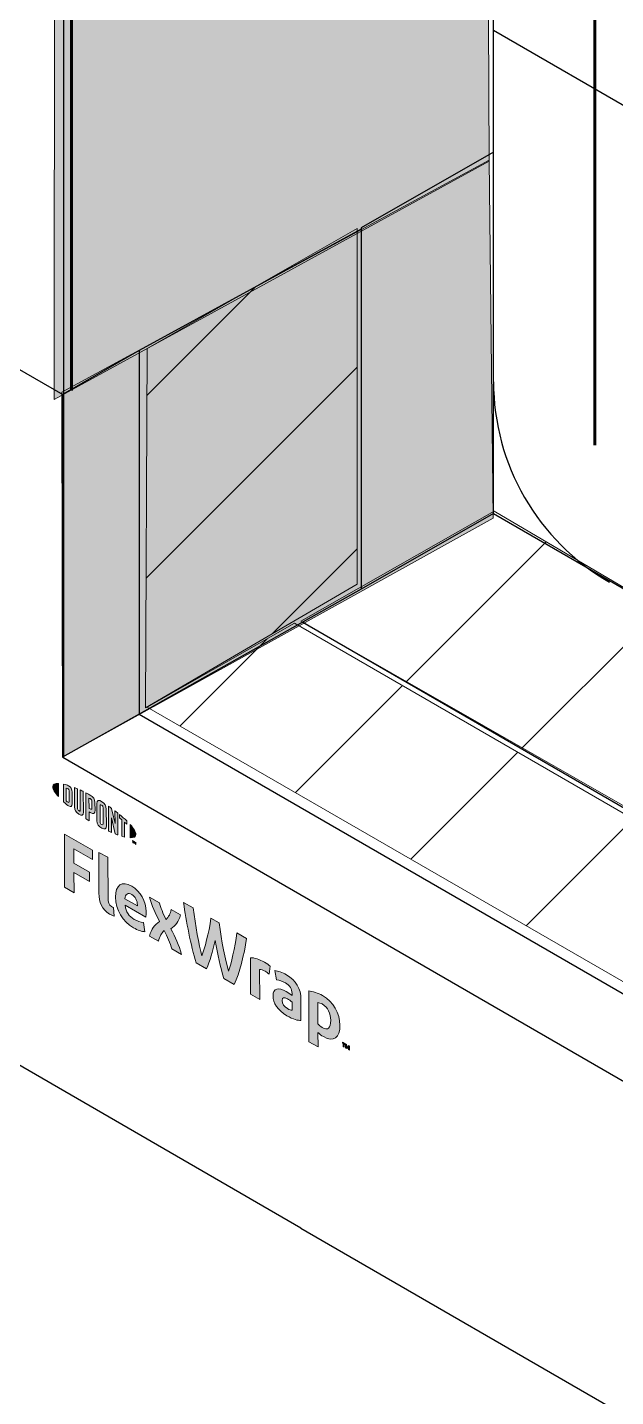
# Model space of a CAD drawing. Extents: x -1328 to 5679, y -4611 to 1603.
# Drawn here: x 1072.3 to 1118, y -2687.4 to -2580.9 of the extents above; entities that cross this region are included whole.
import ezdxf

# ---------------------------------------------------------------- set-up
doc = ezdxf.new("R2010")
doc.units = 0
doc.header["$MEASUREMENT"] = 0
doc.linetypes.add('AI-Linetype-30', pattern=[18.002632, 9.001316, -9.001316])
for name, color, linetype, lineweight in [('G-ANNO-TTLB', 7, 'Continuous', 0), ('Layer 12', 7, 'Continuous', 0), ('TYVEK', 7, 'Continuous', 0)]:
    doc.layers.add(name, color=color, linetype=linetype, lineweight=lineweight)
pattern_1 = [(45, (0, 0), (-7.071067, 7.07107), [])]

# ---------------------------------------------------------------- blocks, each defined once
blk = doc.blocks.new('Block_118')
at = {"layer": 'TYVEK', "true_color": 0x003b71, "transparency": 33554687}
h = blk.add_hatch(color=156, dxfattribs=at)
h.dxf.hatch_style = 2
edge = h.paths.add_edge_path()
edge.add_spline(control_points=[(1075.18, -2647.77), (1075.18, -2647.77), (1075.17, -2643.63), (1075.17, -2643.63), (1075.17, -2643.63), (1077.36, -2644.88), (1077.36, -2644.88), (1077.36, -2644.88), (1077.36, -2645.61), (1077.36, -2645.61), (1077.36, -2645.61), (1075.91, -2644.77), (1075.91, -2644.77), (1075.91, -2644.77), (1075.91, -2645.9), (1075.91, -2645.9), (1075.91, -2645.9), (1077.13, -2646.6), (1077.13, -2646.6), (1077.13, -2646.6), (1077.13, -2647.32), (1077.13, -2647.32), (1077.13, -2647.32), (1075.91, -2646.62), (1075.91, -2646.62), (1075.91, -2646.62), (1075.92, -2648.19), (1075.92, -2648.19), (1075.92, -2648.19), (1075.18, -2647.77), (1075.18, -2647.77)], knot_values=[0, 0, 0, 0, 1, 1, 1, 2, 2, 2, 3, 3, 3, 4, 4, 4, 5, 5, 5, 6, 6, 6, 7, 7, 7, 8, 8, 8, 9, 9, 9, 10, 10, 10, 10], degree=3, periodic=0)
h = blk.add_hatch(color=156, dxfattribs=at)
h.dxf.hatch_style = 2
edge = h.paths.add_edge_path()
edge.add_spline(control_points=[(1078.56, -2648.61), (1078.56, -2648.93), (1078.63, -2649.15), (1078.83, -2649.26), (1078.89, -2649.29), (1078.94, -2649.32), (1078.98, -2649.33), (1078.98, -2649.33), (1079.04, -2650.01), (1079.04, -2650.01), (1078.94, -2649.97), (1078.78, -2649.91), (1078.68, -2649.85), (1078.09, -2649.51), (1077.85, -2648.93), (1077.85, -2648.22), (1077.85, -2648.22), (1077.84, -2645.06), (1077.84, -2645.06), (1077.84, -2645.06), (1078.55, -2645.42), (1078.55, -2645.42), (1078.55, -2645.42), (1078.56, -2648.61), (1078.56, -2648.61)], knot_values=[0, 0, 0, 0, 1, 1, 1, 2, 2, 2, 3, 3, 3, 4, 4, 4, 5, 5, 5, 6, 6, 6, 7, 7, 7, 8, 8, 8, 8], degree=3, periodic=0)
h = blk.add_hatch(color=156, dxfattribs=at)
h.dxf.hatch_style = 2
edge = h.paths.add_edge_path()
edge.add_spline(control_points=[(1079.87, -2648.66), (1079.87, -2648.66), (1080.84, -2649.22), (1080.84, -2649.22), (1080.84, -2649.22), (1080.84, -2649.15), (1080.84, -2649.15), (1080.84, -2648.82), (1080.69, -2648.49), (1080.41, -2648.33), (1080.11, -2648.16), (1079.91, -2648.29), (1079.87, -2648.66)], knot_values=[0, 0, 0, 0, 1, 1, 1, 2, 2, 2, 3, 3, 3, 4, 4, 4, 4], degree=3, periodic=0)
edge = h.paths.add_edge_path()
edge.add_spline(control_points=[(1081.43, -2651.22), (1081.2, -2651.21), (1080.87, -2651.1), (1080.53, -2650.91), (1079.7, -2650.44), (1079.14, -2649.51), (1079.14, -2648.53), (1079.13, -2647.59), (1079.65, -2647.24), (1080.4, -2647.68), (1081.08, -2648.06), (1081.52, -2648.87), (1081.52, -2649.66), (1081.52, -2649.84), (1081.51, -2649.98), (1081.5, -2650.1), (1081.5, -2650.1), (1079.88, -2649.17), (1079.88, -2649.17), (1079.95, -2649.68), (1080.19, -2650.03), (1080.6, -2650.26), (1080.85, -2650.41), (1081.09, -2650.48), (1081.31, -2650.5), (1081.31, -2650.5), (1081.43, -2651.22), (1081.43, -2651.22)], knot_values=[0, 0, 0, 0, 1, 1, 1, 2, 2, 2, 3, 3, 3, 4, 4, 4, 5, 5, 5, 6, 6, 6, 7, 7, 7, 8, 8, 8, 9, 9, 9, 9], degree=3, periodic=0)
h = blk.add_hatch(color=156, dxfattribs=at)
h.dxf.hatch_style = 2
edge = h.paths.add_edge_path()
edge.add_spline(control_points=[(1082.57, -2650.43), (1082.22, -2649.79), (1081.95, -2649.23), (1081.79, -2648.54), (1081.79, -2648.54), (1082.55, -2648.98), (1082.55, -2648.98), (1082.62, -2649.29), (1082.85, -2649.82), (1083.07, -2650.29), (1083.26, -2650.07), (1083.43, -2649.81), (1083.46, -2649.5), (1083.46, -2649.5), (1084.18, -2649.92), (1084.18, -2649.92), (1084.05, -2650.45), (1083.82, -2650.76), (1083.44, -2650.99), (1083.81, -2651.68), (1084.06, -2652.24), (1084.27, -2652.99), (1084.27, -2652.99), (1083.51, -2652.55), (1083.51, -2652.55), (1083.4, -2652.16), (1083.14, -2651.57), (1082.93, -2651.12), (1082.73, -2651.33), (1082.55, -2651.58), (1082.48, -2651.96), (1082.48, -2651.96), (1081.79, -2651.56), (1081.79, -2651.56), (1081.92, -2651.02), (1082.16, -2650.69), (1082.57, -2650.43)], knot_values=[0, 0, 0, 0, 1, 1, 1, 2, 2, 2, 3, 3, 3, 4, 4, 4, 5, 5, 5, 6, 6, 6, 7, 7, 7, 8, 8, 8, 9, 9, 9, 10, 10, 10, 11, 11, 11, 12, 12, 12, 12], degree=3, periodic=0)
h = blk.add_hatch(color=156, dxfattribs=at)
h.dxf.hatch_style = 2
edge = h.paths.add_edge_path()
edge.add_spline(control_points=[(1088.57, -2651.32), (1088.57, -2651.32), (1089.32, -2651.75), (1089.32, -2651.75), (1089.13, -2653.02), (1088.79, -2654.45), (1088.36, -2655.33), (1088.36, -2655.33), (1087.55, -2654.87), (1087.55, -2654.87), (1087.3, -2653.99), (1087.07, -2652.99), (1086.88, -2651.91), (1086.69, -2652.77), (1086.47, -2653.51), (1086.21, -2654.1), (1086.21, -2654.1), (1085.41, -2653.64), (1085.41, -2653.64), (1084.99, -2652.27), (1084.63, -2650.43), (1084.43, -2648.94), (1084.43, -2648.94), (1085.18, -2649.37), (1085.18, -2649.37), (1085.34, -2650.71), (1085.63, -2652.28), (1085.84, -2653.09), (1086.06, -2652.53), (1086.4, -2651.36), (1086.55, -2650.16), (1086.55, -2650.16), (1087.2, -2650.54), (1087.2, -2650.54), (1087.36, -2651.91), (1087.7, -2653.47), (1087.92, -2654.29), (1088.13, -2653.71), (1088.42, -2652.48), (1088.57, -2651.32)], knot_values=[0, 0, 0, 0, 1, 1, 1, 2, 2, 2, 3, 3, 3, 4, 4, 4, 5, 5, 5, 6, 6, 6, 7, 7, 7, 8, 8, 8, 9, 9, 9, 10, 10, 10, 11, 11, 11, 12, 12, 12, 13, 13, 13, 13], degree=3, periodic=0)
h = blk.add_hatch(color=156, dxfattribs=at)
h.dxf.hatch_style = 2
edge = h.paths.add_edge_path()
edge.add_spline(control_points=[(1090.71, -2653.59), (1090.89, -2653.7), (1091.07, -2653.82), (1091.17, -2653.91), (1091.17, -2653.91), (1091.07, -2654.52), (1091.07, -2654.52), (1090.98, -2654.44), (1090.88, -2654.36), (1090.77, -2654.3), (1090.58, -2654.19), (1090.45, -2654.16), (1090.34, -2654.16), (1090.34, -2654.16), (1090.35, -2656.48), (1090.35, -2656.48), (1090.35, -2656.48), (1089.64, -2656.07), (1089.64, -2656.07), (1089.64, -2656.07), (1089.63, -2653.24), (1089.63, -2653.24), (1089.91, -2653.24), (1090.34, -2653.38), (1090.71, -2653.59)], knot_values=[0, 0, 0, 0, 1, 1, 1, 2, 2, 2, 3, 3, 3, 4, 4, 4, 5, 5, 5, 6, 6, 6, 7, 7, 7, 8, 8, 8, 8], degree=3, periodic=0)
h = blk.add_hatch(color=156, dxfattribs=at)
h.dxf.hatch_style = 2
edge = h.paths.add_edge_path()
edge.add_spline(control_points=[(1092.87, -2657.32), (1092.87, -2657.32), (1092.86, -2656.69), (1092.86, -2656.69), (1092.75, -2656.59), (1092.62, -2656.51), (1092.5, -2656.43), (1092.26, -2656.3), (1092.08, -2656.3), (1092.08, -2656.58), (1092.08, -2656.83), (1092.23, -2657.04), (1092.51, -2657.2), (1092.66, -2657.29), (1092.79, -2657.33), (1092.87, -2657.32)], knot_values=[0, 0, 0, 0, 1, 1, 1, 2, 2, 2, 3, 3, 3, 4, 4, 4, 5, 5, 5, 5], degree=3, periodic=0)
edge = h.paths.add_edge_path()
edge.add_spline(control_points=[(1092.44, -2657.75), (1091.73, -2657.34), (1091.38, -2656.74), (1091.38, -2656.21), (1091.38, -2655.62), (1091.79, -2655.52), (1092.41, -2655.87), (1092.55, -2655.95), (1092.73, -2656.08), (1092.86, -2656.18), (1092.86, -2656.18), (1092.86, -2656.03), (1092.86, -2656.03), (1092.86, -2655.67), (1092.68, -2655.4), (1092.34, -2655.2), (1092.11, -2655.07), (1091.87, -2654.98), (1091.66, -2654.96), (1091.66, -2654.96), (1091.53, -2654.24), (1091.53, -2654.24), (1091.75, -2654.26), (1092.11, -2654.4), (1092.42, -2654.57), (1093.17, -2655.01), (1093.55, -2655.68), (1093.55, -2656.48), (1093.55, -2656.48), (1093.55, -2658.13), (1093.55, -2658.13), (1093.34, -2658.13), (1092.95, -2658.04), (1092.44, -2657.75)], knot_values=[0, 0, 0, 0, 1, 1, 1, 2, 2, 2, 3, 3, 3, 4, 4, 4, 5, 5, 5, 6, 6, 6, 7, 7, 7, 8, 8, 8, 9, 9, 9, 10, 10, 10, 11, 11, 11, 11], degree=3, periodic=0)
h = blk.add_hatch(color=156, dxfattribs=at)
h.dxf.hatch_style = 2
edge = h.paths.add_edge_path()
edge.add_spline(control_points=[(1095.2, -2658.66), (1095.65, -2658.92), (1095.86, -2658.72), (1095.86, -2658.11), (1095.86, -2657.58), (1095.66, -2657.11), (1095.2, -2656.84), (1095.07, -2656.77), (1094.98, -2656.75), (1094.87, -2656.73), (1094.87, -2656.73), (1094.87, -2658.39), (1094.87, -2658.39), (1094.97, -2658.49), (1095.05, -2658.57), (1095.2, -2658.66)], knot_values=[0, 0, 0, 0, 1, 1, 1, 2, 2, 2, 3, 3, 3, 4, 4, 4, 5, 5, 5, 5], degree=3, periodic=0)
edge = h.paths.add_edge_path()
edge.add_spline(control_points=[(1095.3, -2659.38), (1095.12, -2659.28), (1095, -2659.18), (1094.87, -2659.06), (1094.87, -2659.06), (1094.88, -2660.18), (1094.88, -2660.18), (1094.88, -2660.18), (1094.17, -2659.78), (1094.17, -2659.78), (1094.17, -2659.78), (1094.16, -2655.83), (1094.16, -2655.83), (1094.46, -2655.84), (1094.87, -2655.98), (1095.23, -2656.19), (1096.07, -2656.67), (1096.58, -2657.55), (1096.58, -2658.5), (1096.58, -2659.47), (1096.1, -2659.84), (1095.3, -2659.38)], knot_values=[0, 0, 0, 0, 1, 1, 1, 2, 2, 2, 3, 3, 3, 4, 4, 4, 5, 5, 5, 6, 6, 6, 7, 7, 7, 7], degree=3, periodic=0)
h = blk.add_hatch(color=156, dxfattribs=at)
h.dxf.hatch_style = 2
edge = h.paths.add_edge_path()
edge.add_spline(control_points=[(1097.09, -2659.98), (1097.11, -2660.07), (1097.14, -2660.14), (1097.17, -2660.21), (1097.2, -2660.17), (1097.22, -2660.13), (1097.24, -2660.08), (1097.24, -2660.08), (1097.32, -2660.12), (1097.32, -2660.12), (1097.32, -2660.12), (1097.32, -2660.42), (1097.32, -2660.42), (1097.32, -2660.42), (1097.25, -2660.39), (1097.25, -2660.39), (1097.25, -2660.39), (1097.25, -2660.25), (1097.25, -2660.25), (1097.25, -2660.25), (1097.26, -2660.2), (1097.26, -2660.2), (1097.24, -2660.23), (1097.21, -2660.27), (1097.19, -2660.3), (1097.19, -2660.3), (1097.14, -2660.27), (1097.14, -2660.27), (1097.12, -2660.21), (1097.09, -2660.15), (1097.07, -2660.09), (1097.07, -2660.09), (1097.08, -2660.14), (1097.08, -2660.14), (1097.08, -2660.14), (1097.08, -2660.29), (1097.08, -2660.29), (1097.08, -2660.29), (1097.01, -2660.25), (1097.01, -2660.25), (1097.01, -2660.25), (1097.01, -2659.94), (1097.01, -2659.94), (1097.01, -2659.94), (1097.09, -2659.98), (1097.09, -2659.98)], knot_values=[0, 0, 0, 0, 1, 1, 1, 2, 2, 2, 3, 3, 3, 4, 4, 4, 5, 5, 5, 6, 6, 6, 7, 7, 7, 8, 8, 8, 9, 9, 9, 10, 10, 10, 11, 11, 11, 12, 12, 12, 13, 13, 13, 14, 14, 14, 15, 15, 15, 15], degree=3, periodic=0)
edge = h.paths.add_edge_path()
edge.add_spline(control_points=[(1096.84, -2659.91), (1096.84, -2659.91), (1096.77, -2659.87), (1096.77, -2659.87), (1096.77, -2659.87), (1096.77, -2659.8), (1096.77, -2659.8), (1096.77, -2659.8), (1096.98, -2659.93), (1096.98, -2659.93), (1096.98, -2659.93), (1096.98, -2659.99), (1096.98, -2659.99), (1096.98, -2659.99), (1096.91, -2659.95), (1096.91, -2659.95), (1096.91, -2659.95), (1096.91, -2660.19), (1096.91, -2660.19), (1096.91, -2660.19), (1096.84, -2660.15), (1096.84, -2660.15), (1096.84, -2660.15), (1096.84, -2659.91), (1096.84, -2659.91)], knot_values=[0, 0, 0, 0, 1, 1, 1, 2, 2, 2, 3, 3, 3, 4, 4, 4, 5, 5, 5, 6, 6, 6, 7, 7, 7, 8, 8, 8, 8], degree=3, periodic=0)
at = {"layer": 'TYVEK'}
for points, knots in [([(1075.18, -2647.77), (1075.18, -2647.77), (1075.17, -2643.63), (1075.17, -2643.63), (1075.17, -2643.63), (1077.36, -2644.88), (1077.36, -2644.88), (1077.36, -2644.88), (1077.36, -2645.61), (1077.36, -2645.61), (1077.36, -2645.61), (1075.91, -2644.77), (1075.91, -2644.77), (1075.91, -2644.77), (1075.91, -2645.9), (1075.91, -2645.9), (1075.91, -2645.9), (1077.13, -2646.6), (1077.13, -2646.6), (1077.13, -2646.6), (1077.13, -2647.32), (1077.13, -2647.32), (1077.13, -2647.32), (1075.91, -2646.62), (1075.91, -2646.62), (1075.91, -2646.62), (1075.92, -2648.19), (1075.92, -2648.19), (1075.92, -2648.19), (1075.18, -2647.77), (1075.18, -2647.77)], [0, 0, 0, 0, 1, 1, 1, 2, 2, 2, 3, 3, 3, 4, 4, 4, 5, 5, 5, 6, 6, 6, 7, 7, 7, 8, 8, 8, 9, 9, 9, 10, 10, 10, 10]), ([(1078.56, -2648.61), (1078.56, -2648.93), (1078.63, -2649.15), (1078.83, -2649.26), (1078.89, -2649.29), (1078.94, -2649.32), (1078.98, -2649.33), (1078.98, -2649.33), (1079.04, -2650.01), (1079.04, -2650.01), (1078.94, -2649.97), (1078.78, -2649.91), (1078.68, -2649.85), (1078.09, -2649.51), (1077.85, -2648.93), (1077.85, -2648.22), (1077.85, -2648.22), (1077.84, -2645.06), (1077.84, -2645.06), (1077.84, -2645.06), (1078.55, -2645.42), (1078.55, -2645.42), (1078.55, -2645.42), (1078.56, -2648.61), (1078.56, -2648.61)], [0, 0, 0, 0, 1, 1, 1, 2, 2, 2, 3, 3, 3, 4, 4, 4, 5, 5, 5, 6, 6, 6, 7, 7, 7, 8, 8, 8, 8]), ([(1081.43, -2651.22), (1081.2, -2651.21), (1080.87, -2651.1), (1080.53, -2650.91), (1079.7, -2650.44), (1079.14, -2649.51), (1079.14, -2648.53), (1079.13, -2647.59), (1079.65, -2647.24), (1080.4, -2647.68), (1081.08, -2648.06), (1081.52, -2648.87), (1081.52, -2649.66), (1081.52, -2649.84), (1081.51, -2649.98), (1081.5, -2650.1), (1081.5, -2650.1), (1079.88, -2649.17), (1079.88, -2649.17), (1079.95, -2649.68), (1080.19, -2650.03), (1080.6, -2650.26), (1080.85, -2650.41), (1081.09, -2650.48), (1081.31, -2650.5), (1081.31, -2650.5), (1081.43, -2651.22), (1081.43, -2651.22)], [0, 0, 0, 0, 1, 1, 1, 2, 2, 2, 3, 3, 3, 4, 4, 4, 5, 5, 5, 6, 6, 6, 7, 7, 7, 8, 8, 8, 9, 9, 9, 9]), ([(1079.87, -2648.66), (1079.87, -2648.66), (1080.84, -2649.22), (1080.84, -2649.22), (1080.84, -2649.22), (1080.84, -2649.15), (1080.84, -2649.15), (1080.84, -2648.82), (1080.69, -2648.49), (1080.41, -2648.33), (1080.11, -2648.16), (1079.91, -2648.29), (1079.87, -2648.66)], [0, 0, 0, 0, 1, 1, 1, 2, 2, 2, 3, 3, 3, 4, 4, 4, 4]), ([(1082.57, -2650.43), (1082.22, -2649.79), (1081.95, -2649.23), (1081.79, -2648.54), (1081.79, -2648.54), (1082.55, -2648.98), (1082.55, -2648.98), (1082.62, -2649.29), (1082.85, -2649.82), (1083.07, -2650.29), (1083.26, -2650.07), (1083.43, -2649.81), (1083.46, -2649.5), (1083.46, -2649.5), (1084.18, -2649.92), (1084.18, -2649.92), (1084.05, -2650.45), (1083.82, -2650.76), (1083.44, -2650.99), (1083.81, -2651.68), (1084.06, -2652.24), (1084.27, -2652.99), (1084.27, -2652.99), (1083.51, -2652.55), (1083.51, -2652.55), (1083.4, -2652.16), (1083.14, -2651.57), (1082.93, -2651.12), (1082.73, -2651.33), (1082.55, -2651.58), (1082.48, -2651.96), (1082.48, -2651.96), (1081.79, -2651.56), (1081.79, -2651.56), (1081.92, -2651.02), (1082.16, -2650.69), (1082.57, -2650.43)], [0, 0, 0, 0, 1, 1, 1, 2, 2, 2, 3, 3, 3, 4, 4, 4, 5, 5, 5, 6, 6, 6, 7, 7, 7, 8, 8, 8, 9, 9, 9, 10, 10, 10, 11, 11, 11, 12, 12, 12, 12]), ([(1088.57, -2651.32), (1088.57, -2651.32), (1089.32, -2651.75), (1089.32, -2651.75), (1089.13, -2653.02), (1088.79, -2654.45), (1088.36, -2655.33), (1088.36, -2655.33), (1087.55, -2654.87), (1087.55, -2654.87), (1087.3, -2653.99), (1087.07, -2652.99), (1086.88, -2651.91), (1086.69, -2652.77), (1086.47, -2653.51), (1086.21, -2654.1), (1086.21, -2654.1), (1085.41, -2653.64), (1085.41, -2653.64), (1084.99, -2652.27), (1084.63, -2650.43), (1084.43, -2648.94), (1084.43, -2648.94), (1085.18, -2649.37), (1085.18, -2649.37), (1085.34, -2650.71), (1085.63, -2652.28), (1085.84, -2653.09), (1086.06, -2652.53), (1086.4, -2651.36), (1086.55, -2650.16), (1086.55, -2650.16), (1087.2, -2650.54), (1087.2, -2650.54), (1087.36, -2651.91), (1087.7, -2653.47), (1087.92, -2654.29), (1088.13, -2653.71), (1088.42, -2652.48), (1088.57, -2651.32)], [0, 0, 0, 0, 1, 1, 1, 2, 2, 2, 3, 3, 3, 4, 4, 4, 5, 5, 5, 6, 6, 6, 7, 7, 7, 8, 8, 8, 9, 9, 9, 10, 10, 10, 11, 11, 11, 12, 12, 12, 13, 13, 13, 13]), ([(1090.71, -2653.59), (1090.89, -2653.7), (1091.07, -2653.82), (1091.17, -2653.91), (1091.17, -2653.91), (1091.07, -2654.52), (1091.07, -2654.52), (1090.98, -2654.44), (1090.88, -2654.36), (1090.77, -2654.3), (1090.58, -2654.19), (1090.45, -2654.16), (1090.34, -2654.16), (1090.34, -2654.16), (1090.35, -2656.48), (1090.35, -2656.48), (1090.35, -2656.48), (1089.64, -2656.07), (1089.64, -2656.07), (1089.64, -2656.07), (1089.63, -2653.24), (1089.63, -2653.24), (1089.91, -2653.24), (1090.34, -2653.38), (1090.71, -2653.59)], [0, 0, 0, 0, 1, 1, 1, 2, 2, 2, 3, 3, 3, 4, 4, 4, 5, 5, 5, 6, 6, 6, 7, 7, 7, 8, 8, 8, 8]), ([(1092.44, -2657.75), (1091.73, -2657.34), (1091.38, -2656.74), (1091.38, -2656.21), (1091.38, -2655.62), (1091.79, -2655.52), (1092.41, -2655.87), (1092.55, -2655.95), (1092.73, -2656.08), (1092.86, -2656.18), (1092.86, -2656.18), (1092.86, -2656.03), (1092.86, -2656.03), (1092.86, -2655.67), (1092.68, -2655.4), (1092.34, -2655.2), (1092.11, -2655.07), (1091.87, -2654.98), (1091.66, -2654.96), (1091.66, -2654.96), (1091.53, -2654.24), (1091.53, -2654.24), (1091.75, -2654.26), (1092.11, -2654.4), (1092.42, -2654.57), (1093.17, -2655.01), (1093.55, -2655.68), (1093.55, -2656.48), (1093.55, -2656.48), (1093.55, -2658.13), (1093.55, -2658.13), (1093.34, -2658.13), (1092.95, -2658.04), (1092.44, -2657.75)], [0, 0, 0, 0, 1, 1, 1, 2, 2, 2, 3, 3, 3, 4, 4, 4, 5, 5, 5, 6, 6, 6, 7, 7, 7, 8, 8, 8, 9, 9, 9, 10, 10, 10, 11, 11, 11, 11]), ([(1095.3, -2659.38), (1095.12, -2659.28), (1095, -2659.18), (1094.87, -2659.06), (1094.87, -2659.06), (1094.88, -2660.18), (1094.88, -2660.18), (1094.88, -2660.18), (1094.17, -2659.78), (1094.17, -2659.78), (1094.17, -2659.78), (1094.16, -2655.83), (1094.16, -2655.83), (1094.46, -2655.84), (1094.87, -2655.98), (1095.23, -2656.19), (1096.07, -2656.67), (1096.58, -2657.55), (1096.58, -2658.5), (1096.58, -2659.47), (1096.1, -2659.84), (1095.3, -2659.38)], [0, 0, 0, 0, 1, 1, 1, 2, 2, 2, 3, 3, 3, 4, 4, 4, 5, 5, 5, 6, 6, 6, 7, 7, 7, 7]), ([(1092.87, -2657.32), (1092.87, -2657.32), (1092.86, -2656.69), (1092.86, -2656.69), (1092.75, -2656.59), (1092.62, -2656.51), (1092.5, -2656.43), (1092.26, -2656.3), (1092.08, -2656.3), (1092.08, -2656.58), (1092.08, -2656.83), (1092.23, -2657.04), (1092.51, -2657.2), (1092.66, -2657.29), (1092.79, -2657.33), (1092.87, -2657.32)], [0, 0, 0, 0, 1, 1, 1, 2, 2, 2, 3, 3, 3, 4, 4, 4, 5, 5, 5, 5]), ([(1095.2, -2658.66), (1095.65, -2658.92), (1095.86, -2658.72), (1095.86, -2658.11), (1095.86, -2657.58), (1095.66, -2657.11), (1095.2, -2656.84), (1095.07, -2656.77), (1094.98, -2656.75), (1094.87, -2656.73), (1094.87, -2656.73), (1094.87, -2658.39), (1094.87, -2658.39), (1094.97, -2658.49), (1095.05, -2658.57), (1095.2, -2658.66)], [0, 0, 0, 0, 1, 1, 1, 2, 2, 2, 3, 3, 3, 4, 4, 4, 5, 5, 5, 5]), ([(1096.84, -2659.91), (1096.84, -2659.91), (1096.77, -2659.87), (1096.77, -2659.87), (1096.77, -2659.87), (1096.77, -2659.8), (1096.77, -2659.8), (1096.77, -2659.8), (1096.98, -2659.93), (1096.98, -2659.93), (1096.98, -2659.93), (1096.98, -2659.99), (1096.98, -2659.99), (1096.98, -2659.99), (1096.91, -2659.95), (1096.91, -2659.95), (1096.91, -2659.95), (1096.91, -2660.19), (1096.91, -2660.19), (1096.91, -2660.19), (1096.84, -2660.15), (1096.84, -2660.15), (1096.84, -2660.15), (1096.84, -2659.91), (1096.84, -2659.91)], [0, 0, 0, 0, 1, 1, 1, 2, 2, 2, 3, 3, 3, 4, 4, 4, 5, 5, 5, 6, 6, 6, 7, 7, 7, 8, 8, 8, 8]), ([(1097.09, -2659.98), (1097.11, -2660.07), (1097.14, -2660.14), (1097.17, -2660.21), (1097.2, -2660.17), (1097.22, -2660.13), (1097.24, -2660.08), (1097.24, -2660.08), (1097.32, -2660.12), (1097.32, -2660.12), (1097.32, -2660.12), (1097.32, -2660.42), (1097.32, -2660.42), (1097.32, -2660.42), (1097.25, -2660.39), (1097.25, -2660.39), (1097.25, -2660.39), (1097.25, -2660.25), (1097.25, -2660.25), (1097.25, -2660.25), (1097.26, -2660.2), (1097.26, -2660.2), (1097.24, -2660.23), (1097.21, -2660.27), (1097.19, -2660.3), (1097.19, -2660.3), (1097.14, -2660.27), (1097.14, -2660.27), (1097.12, -2660.21), (1097.09, -2660.15), (1097.07, -2660.09), (1097.07, -2660.09), (1097.08, -2660.14), (1097.08, -2660.14), (1097.08, -2660.14), (1097.08, -2660.29), (1097.08, -2660.29), (1097.08, -2660.29), (1097.01, -2660.25), (1097.01, -2660.25), (1097.01, -2660.25), (1097.01, -2659.94), (1097.01, -2659.94), (1097.01, -2659.94), (1097.09, -2659.98), (1097.09, -2659.98)], [0, 0, 0, 0, 1, 1, 1, 2, 2, 2, 3, 3, 3, 4, 4, 4, 5, 5, 5, 6, 6, 6, 7, 7, 7, 8, 8, 8, 9, 9, 9, 10, 10, 10, 11, 11, 11, 12, 12, 12, 13, 13, 13, 14, 14, 14, 15, 15, 15, 15])]:
    blk.add_open_spline(points, degree=3, knots=knots, dxfattribs=at)
blk = doc.blocks.new('Block_119')
at = {"layer": 'TYVEK', "true_color": 0x003b71, "transparency": 33554687}
h = blk.add_hatch(color=156, dxfattribs=at)
h.dxf.hatch_style = 2
edge = h.paths.add_edge_path()
edge.add_spline(control_points=[(1074.27, -2639.95), (1074.27, -2640.14), (1074.43, -2640.41), (1074.71, -2640.72), (1074.71, -2640.72), (1074.71, -2639.69), (1074.71, -2639.69), (1074.43, -2639.68), (1074.27, -2639.76), (1074.27, -2639.95)], knot_values=[0, 0, 0, 0, 1, 1, 1, 2, 2, 2, 3, 3, 3, 3], degree=3, periodic=0)
h = blk.add_hatch(color=156, dxfattribs=at)
h.dxf.hatch_style = 2
edge = h.paths.add_edge_path()
edge.add_spline(control_points=[(1075.55, -2641.11), (1075.55, -2641.19), (1075.51, -2641.19), (1075.46, -2641.16), (1075.42, -2641.14), (1075.36, -2641.09), (1075.31, -2641.05), (1075.31, -2641.05), (1075.31, -2640.05), (1075.31, -2640.05), (1075.36, -2640.07), (1075.42, -2640.09), (1075.46, -2640.11), (1075.51, -2640.14), (1075.55, -2640.19), (1075.55, -2640.27), (1075.55, -2640.27), (1075.55, -2641.11), (1075.55, -2641.11)], knot_values=[0, 0, 0, 0, 1, 1, 1, 2, 2, 2, 3, 3, 3, 4, 4, 4, 5, 5, 5, 6, 6, 6, 6], degree=3, periodic=0)
edge = h.paths.add_edge_path()
edge.add_spline(control_points=[(1075.49, -2639.87), (1075.41, -2639.82), (1075.3, -2639.78), (1075.1, -2639.74), (1075.1, -2639.74), (1075.1, -2641.12), (1075.1, -2641.12), (1075.28, -2641.28), (1075.42, -2641.4), (1075.49, -2641.44), (1075.67, -2641.55), (1075.78, -2641.48), (1075.78, -2641.27), (1075.78, -2641.27), (1075.77, -2640.36), (1075.77, -2640.36), (1075.77, -2640.15), (1075.67, -2639.97), (1075.49, -2639.87)], knot_values=[0, 0, 0, 0, 1, 1, 1, 2, 2, 2, 3, 3, 3, 4, 4, 4, 5, 5, 5, 6, 6, 6, 6], degree=3, periodic=0)
h = blk.add_hatch(color=156, dxfattribs=at)
h.dxf.hatch_style = 2
edge = h.paths.add_edge_path()
edge.add_spline(control_points=[(1076.4, -2641.76), (1076.4, -2641.84), (1076.38, -2641.88), (1076.29, -2641.81), (1076.21, -2641.75), (1076.19, -2641.7), (1076.19, -2641.61), (1076.19, -2641.61), (1076.18, -2640.11), (1076.18, -2640.11), (1076.13, -2640.08), (1076, -2640.03), (1075.95, -2640.01), (1075.95, -2640.01), (1075.95, -2641.52), (1075.95, -2641.52), (1075.95, -2641.77), (1076.05, -2641.92), (1076.29, -2642.09), (1076.51, -2642.24), (1076.65, -2642.19), (1076.65, -2641.92), (1076.65, -2641.92), (1076.64, -2640.32), (1076.64, -2640.32), (1076.6, -2640.3), (1076.45, -2640.23), (1076.4, -2640.2), (1076.4, -2640.2), (1076.4, -2641.76), (1076.4, -2641.76)], knot_values=[0, 0, 0, 0, 1, 1, 1, 2, 2, 2, 3, 3, 3, 4, 4, 4, 5, 5, 5, 6, 6, 6, 7, 7, 7, 8, 8, 8, 9, 9, 9, 10, 10, 10, 10], degree=3, periodic=0)
h = blk.add_hatch(color=156, dxfattribs=at)
h.dxf.hatch_style = 2
edge = h.paths.add_edge_path()
edge.add_spline(control_points=[(1077.3, -2641.62), (1077.3, -2641.7), (1077.27, -2641.73), (1077.17, -2641.67), (1077.17, -2641.67), (1077.09, -2641.63), (1077.09, -2641.63), (1077.09, -2641.63), (1077.08, -2640.83), (1077.08, -2640.83), (1077.12, -2640.85), (1077.14, -2640.86), (1077.17, -2640.87), (1077.27, -2640.93), (1077.3, -2640.99), (1077.3, -2641.08), (1077.3, -2641.08), (1077.3, -2641.62), (1077.3, -2641.62)], knot_values=[0, 0, 0, 0, 1, 1, 1, 2, 2, 2, 3, 3, 3, 4, 4, 4, 5, 5, 5, 6, 6, 6, 6], degree=3, periodic=0)
edge = h.paths.add_edge_path()
edge.add_spline(control_points=[(1077.18, -2640.6), (1077.14, -2640.57), (1076.98, -2640.49), (1076.84, -2640.42), (1076.84, -2640.42), (1076.84, -2642.44), (1076.84, -2642.44), (1076.89, -2642.47), (1077.02, -2642.55), (1077.09, -2642.59), (1077.09, -2642.59), (1077.09, -2641.91), (1077.09, -2641.91), (1077.09, -2641.91), (1077.18, -2641.96), (1077.18, -2641.96), (1077.44, -2642.11), (1077.55, -2642.04), (1077.55, -2641.78), (1077.55, -2641.78), (1077.54, -2641.18), (1077.54, -2641.18), (1077.54, -2640.93), (1077.42, -2640.74), (1077.18, -2640.6)], knot_values=[0, 0, 0, 0, 1, 1, 1, 2, 2, 2, 3, 3, 3, 4, 4, 4, 5, 5, 5, 6, 6, 6, 7, 7, 7, 8, 8, 8, 8], degree=3, periodic=0)
h = blk.add_hatch(color=156, dxfattribs=at)
h.dxf.hatch_style = 2
edge = h.paths.add_edge_path()
edge.add_spline(control_points=[(1078.18, -2642.82), (1078.18, -2642.9), (1078.16, -2642.93), (1078.07, -2642.89), (1077.98, -2642.84), (1077.95, -2642.78), (1077.95, -2642.7), (1077.95, -2642.7), (1077.95, -2641.44), (1077.95, -2641.44), (1077.95, -2641.36), (1077.97, -2641.32), (1078.06, -2641.38), (1078.15, -2641.43), (1078.17, -2641.49), (1078.17, -2641.57), (1078.17, -2641.57), (1078.18, -2642.82), (1078.18, -2642.82)], knot_values=[0, 0, 0, 0, 1, 1, 1, 2, 2, 2, 3, 3, 3, 4, 4, 4, 5, 5, 5, 6, 6, 6, 6], degree=3, periodic=0)
edge = h.paths.add_edge_path()
edge.add_spline(control_points=[(1078.06, -2641.1), (1077.84, -2640.95), (1077.7, -2640.99), (1077.7, -2641.26), (1077.7, -2641.26), (1077.7, -2642.58), (1077.7, -2642.58), (1077.7, -2642.86), (1077.83, -2643.04), (1078.07, -2643.17), (1078.3, -2643.29), (1078.43, -2643.26), (1078.43, -2642.96), (1078.43, -2642.96), (1078.42, -2641.7), (1078.42, -2641.7), (1078.42, -2641.42), (1078.31, -2641.25), (1078.06, -2641.1)], knot_values=[0, 0, 0, 0, 1, 1, 1, 2, 2, 2, 3, 3, 3, 4, 4, 4, 5, 5, 5, 6, 6, 6, 6], degree=3, periodic=0)
h = blk.add_hatch(color=156, dxfattribs=at)
h.dxf.hatch_style = 2
edge = h.paths.add_edge_path()
edge.add_spline(control_points=[(1079.11, -2642.82), (1079.11, -2642.82), (1078.83, -2641.63), (1078.83, -2641.63), (1078.76, -2641.58), (1078.67, -2641.52), (1078.6, -2641.47), (1078.6, -2641.47), (1078.6, -2643.41), (1078.6, -2643.41), (1078.65, -2643.43), (1078.78, -2643.49), (1078.84, -2643.51), (1078.84, -2643.51), (1078.82, -2642.36), (1078.82, -2642.36), (1078.82, -2642.36), (1079.11, -2643.62), (1079.11, -2643.62), (1079.17, -2643.65), (1079.26, -2643.68), (1079.32, -2643.7), (1079.32, -2643.7), (1079.32, -2642), (1079.32, -2642), (1079.25, -2641.95), (1079.14, -2641.86), (1079.09, -2641.82), (1079.09, -2641.82), (1079.11, -2642.82), (1079.11, -2642.82)], knot_values=[0, 0, 0, 0, 1, 1, 1, 2, 2, 2, 3, 3, 3, 4, 4, 4, 5, 5, 5, 6, 6, 6, 7, 7, 7, 8, 8, 8, 9, 9, 9, 10, 10, 10, 10], degree=3, periodic=0)
h = blk.add_hatch(color=156, dxfattribs=at)
h.dxf.hatch_style = 2
edge = h.paths.add_edge_path()
edge.add_spline(control_points=[(1079.44, -2642.37), (1079.5, -2642.41), (1079.56, -2642.46), (1079.62, -2642.51), (1079.62, -2642.51), (1079.62, -2643.8), (1079.62, -2643.8), (1079.67, -2643.82), (1079.77, -2643.84), (1079.84, -2643.86), (1079.84, -2643.86), (1079.84, -2642.7), (1079.84, -2642.7), (1079.9, -2642.75), (1079.96, -2642.81), (1080.02, -2642.86), (1080.02, -2642.86), (1080.02, -2642.61), (1080.02, -2642.61), (1079.84, -2642.44), (1079.66, -2642.28), (1079.44, -2642.1), (1079.44, -2642.1), (1079.44, -2642.37), (1079.44, -2642.37)], knot_values=[0, 0, 0, 0, 1, 1, 1, 2, 2, 2, 3, 3, 3, 4, 4, 4, 5, 5, 5, 6, 6, 6, 7, 7, 7, 8, 8, 8, 8], degree=3, periodic=0)
h = blk.add_hatch(color=156, dxfattribs=at)
h.dxf.hatch_style = 2
edge = h.paths.add_edge_path()
edge.add_spline(control_points=[(1080.72, -2643.65), (1080.72, -2643.84), (1080.56, -2643.93), (1080.28, -2643.92), (1080.28, -2643.92), (1080.28, -2642.88), (1080.28, -2642.88), (1080.56, -2643.2), (1080.72, -2643.47), (1080.72, -2643.65)], knot_values=[0, 0, 0, 0, 1, 1, 1, 2, 2, 2, 3, 3, 3, 3], degree=3, periodic=0)
h = blk.add_hatch(color=156, dxfattribs=at)
h.dxf.hatch_style = 2
edge = h.paths.add_edge_path()
edge.add_spline(control_points=[(1080.59, -2644.2), (1080.59, -2644.2), (1080.62, -2644.22), (1080.62, -2644.22), (1080.62, -2644.22), (1080.66, -2644.31), (1080.66, -2644.31), (1080.66, -2644.31), (1080.7, -2644.26), (1080.7, -2644.26), (1080.7, -2644.26), (1080.72, -2644.28), (1080.72, -2644.28), (1080.72, -2644.28), (1080.72, -2644.43), (1080.72, -2644.43), (1080.72, -2644.43), (1080.7, -2644.42), (1080.7, -2644.42), (1080.7, -2644.42), (1080.7, -2644.31), (1080.7, -2644.31), (1080.7, -2644.31), (1080.66, -2644.36), (1080.66, -2644.36), (1080.66, -2644.36), (1080.66, -2644.36), (1080.66, -2644.36), (1080.66, -2644.36), (1080.62, -2644.26), (1080.62, -2644.26), (1080.62, -2644.26), (1080.62, -2644.37), (1080.62, -2644.37), (1080.62, -2644.37), (1080.59, -2644.35), (1080.59, -2644.35), (1080.59, -2644.35), (1080.59, -2644.2), (1080.59, -2644.2)], knot_values=[0, 0, 0, 0, 1, 1, 1, 2, 2, 2, 3, 3, 3, 4, 4, 4, 5, 5, 5, 6, 6, 6, 7, 7, 7, 8, 8, 8, 9, 9, 9, 10, 10, 10, 11, 11, 11, 12, 12, 12, 13, 13, 13, 13], degree=3, periodic=0)
edge = h.paths.add_edge_path()
edge.add_spline(control_points=[(1080.5, -2644.18), (1080.5, -2644.18), (1080.46, -2644.15), (1080.46, -2644.15), (1080.46, -2644.15), (1080.46, -2644.13), (1080.46, -2644.13), (1080.46, -2644.13), (1080.56, -2644.19), (1080.56, -2644.19), (1080.56, -2644.19), (1080.56, -2644.21), (1080.56, -2644.21), (1080.56, -2644.21), (1080.52, -2644.19), (1080.52, -2644.19), (1080.52, -2644.19), (1080.53, -2644.32), (1080.53, -2644.32), (1080.53, -2644.32), (1080.5, -2644.3), (1080.5, -2644.3), (1080.5, -2644.3), (1080.5, -2644.18), (1080.5, -2644.18)], knot_values=[0, 0, 0, 0, 1, 1, 1, 2, 2, 2, 3, 3, 3, 4, 4, 4, 5, 5, 5, 6, 6, 6, 7, 7, 7, 8, 8, 8, 8], degree=3, periodic=0)
at = {"layer": 'TYVEK'}
for points, knots in [([(1074.27, -2639.95), (1074.27, -2640.14), (1074.43, -2640.41), (1074.71, -2640.72), (1074.71, -2640.72), (1074.71, -2639.69), (1074.71, -2639.69), (1074.43, -2639.68), (1074.27, -2639.76), (1074.27, -2639.95)], [0, 0, 0, 0, 1, 1, 1, 2, 2, 2, 3, 3, 3, 3]), ([(1075.49, -2639.87), (1075.41, -2639.82), (1075.3, -2639.78), (1075.1, -2639.74), (1075.1, -2639.74), (1075.1, -2641.12), (1075.1, -2641.12), (1075.28, -2641.28), (1075.42, -2641.4), (1075.49, -2641.44), (1075.67, -2641.55), (1075.78, -2641.48), (1075.78, -2641.27), (1075.78, -2641.27), (1075.77, -2640.36), (1075.77, -2640.36), (1075.77, -2640.15), (1075.67, -2639.97), (1075.49, -2639.87)], [0, 0, 0, 0, 1, 1, 1, 2, 2, 2, 3, 3, 3, 4, 4, 4, 5, 5, 5, 6, 6, 6, 6]), ([(1075.55, -2641.11), (1075.55, -2641.19), (1075.51, -2641.19), (1075.46, -2641.16), (1075.42, -2641.14), (1075.36, -2641.09), (1075.31, -2641.05), (1075.31, -2641.05), (1075.31, -2640.05), (1075.31, -2640.05), (1075.36, -2640.07), (1075.42, -2640.09), (1075.46, -2640.11), (1075.51, -2640.14), (1075.55, -2640.19), (1075.55, -2640.27), (1075.55, -2640.27), (1075.55, -2641.11), (1075.55, -2641.11)], [0, 0, 0, 0, 1, 1, 1, 2, 2, 2, 3, 3, 3, 4, 4, 4, 5, 5, 5, 6, 6, 6, 6]), ([(1076.4, -2641.76), (1076.4, -2641.84), (1076.38, -2641.88), (1076.29, -2641.81), (1076.21, -2641.75), (1076.19, -2641.7), (1076.19, -2641.61), (1076.19, -2641.61), (1076.18, -2640.11), (1076.18, -2640.11), (1076.13, -2640.08), (1076, -2640.03), (1075.95, -2640.01), (1075.95, -2640.01), (1075.95, -2641.52), (1075.95, -2641.52), (1075.95, -2641.77), (1076.05, -2641.92), (1076.29, -2642.09), (1076.51, -2642.24), (1076.65, -2642.19), (1076.65, -2641.92), (1076.65, -2641.92), (1076.64, -2640.32), (1076.64, -2640.32), (1076.6, -2640.3), (1076.45, -2640.23), (1076.4, -2640.2), (1076.4, -2640.2), (1076.4, -2641.76), (1076.4, -2641.76)], [0, 0, 0, 0, 1, 1, 1, 2, 2, 2, 3, 3, 3, 4, 4, 4, 5, 5, 5, 6, 6, 6, 7, 7, 7, 8, 8, 8, 9, 9, 9, 10, 10, 10, 10]), ([(1077.18, -2640.6), (1077.14, -2640.57), (1076.98, -2640.49), (1076.84, -2640.42), (1076.84, -2640.42), (1076.84, -2642.44), (1076.84, -2642.44), (1076.89, -2642.47), (1077.02, -2642.55), (1077.09, -2642.59), (1077.09, -2642.59), (1077.09, -2641.91), (1077.09, -2641.91), (1077.09, -2641.91), (1077.18, -2641.96), (1077.18, -2641.96), (1077.44, -2642.11), (1077.55, -2642.04), (1077.55, -2641.78), (1077.55, -2641.78), (1077.54, -2641.18), (1077.54, -2641.18), (1077.54, -2640.93), (1077.42, -2640.74), (1077.18, -2640.6)], [0, 0, 0, 0, 1, 1, 1, 2, 2, 2, 3, 3, 3, 4, 4, 4, 5, 5, 5, 6, 6, 6, 7, 7, 7, 8, 8, 8, 8]), ([(1077.3, -2641.62), (1077.3, -2641.7), (1077.27, -2641.73), (1077.17, -2641.67), (1077.17, -2641.67), (1077.09, -2641.63), (1077.09, -2641.63), (1077.09, -2641.63), (1077.08, -2640.83), (1077.08, -2640.83), (1077.12, -2640.85), (1077.14, -2640.86), (1077.17, -2640.87), (1077.27, -2640.93), (1077.3, -2640.99), (1077.3, -2641.08), (1077.3, -2641.08), (1077.3, -2641.62), (1077.3, -2641.62)], [0, 0, 0, 0, 1, 1, 1, 2, 2, 2, 3, 3, 3, 4, 4, 4, 5, 5, 5, 6, 6, 6, 6]), ([(1078.06, -2641.1), (1077.84, -2640.95), (1077.7, -2640.99), (1077.7, -2641.26), (1077.7, -2641.26), (1077.7, -2642.58), (1077.7, -2642.58), (1077.7, -2642.86), (1077.83, -2643.04), (1078.07, -2643.17), (1078.3, -2643.29), (1078.43, -2643.26), (1078.43, -2642.96), (1078.43, -2642.96), (1078.42, -2641.7), (1078.42, -2641.7), (1078.42, -2641.42), (1078.31, -2641.25), (1078.06, -2641.1)], [0, 0, 0, 0, 1, 1, 1, 2, 2, 2, 3, 3, 3, 4, 4, 4, 5, 5, 5, 6, 6, 6, 6]), ([(1078.18, -2642.82), (1078.18, -2642.9), (1078.16, -2642.93), (1078.07, -2642.89), (1077.98, -2642.84), (1077.95, -2642.78), (1077.95, -2642.7), (1077.95, -2642.7), (1077.95, -2641.44), (1077.95, -2641.44), (1077.95, -2641.36), (1077.97, -2641.32), (1078.06, -2641.38), (1078.15, -2641.43), (1078.17, -2641.49), (1078.17, -2641.57), (1078.17, -2641.57), (1078.18, -2642.82), (1078.18, -2642.82)], [0, 0, 0, 0, 1, 1, 1, 2, 2, 2, 3, 3, 3, 4, 4, 4, 5, 5, 5, 6, 6, 6, 6]), ([(1079.11, -2642.82), (1079.11, -2642.82), (1078.83, -2641.63), (1078.83, -2641.63), (1078.76, -2641.58), (1078.67, -2641.52), (1078.6, -2641.47), (1078.6, -2641.47), (1078.6, -2643.41), (1078.6, -2643.41), (1078.65, -2643.43), (1078.78, -2643.49), (1078.84, -2643.51), (1078.84, -2643.51), (1078.82, -2642.36), (1078.82, -2642.36), (1078.82, -2642.36), (1079.11, -2643.62), (1079.11, -2643.62), (1079.17, -2643.65), (1079.26, -2643.68), (1079.32, -2643.7), (1079.32, -2643.7), (1079.32, -2642), (1079.32, -2642), (1079.25, -2641.95), (1079.14, -2641.86), (1079.09, -2641.82), (1079.09, -2641.82), (1079.11, -2642.82), (1079.11, -2642.82)], [0, 0, 0, 0, 1, 1, 1, 2, 2, 2, 3, 3, 3, 4, 4, 4, 5, 5, 5, 6, 6, 6, 7, 7, 7, 8, 8, 8, 9, 9, 9, 10, 10, 10, 10]), ([(1079.44, -2642.37), (1079.5, -2642.41), (1079.56, -2642.46), (1079.62, -2642.51), (1079.62, -2642.51), (1079.62, -2643.8), (1079.62, -2643.8), (1079.67, -2643.82), (1079.77, -2643.84), (1079.84, -2643.86), (1079.84, -2643.86), (1079.84, -2642.7), (1079.84, -2642.7), (1079.9, -2642.75), (1079.96, -2642.81), (1080.02, -2642.86), (1080.02, -2642.86), (1080.02, -2642.61), (1080.02, -2642.61), (1079.84, -2642.44), (1079.66, -2642.28), (1079.44, -2642.1), (1079.44, -2642.1), (1079.44, -2642.37), (1079.44, -2642.37)], [0, 0, 0, 0, 1, 1, 1, 2, 2, 2, 3, 3, 3, 4, 4, 4, 5, 5, 5, 6, 6, 6, 7, 7, 7, 8, 8, 8, 8]), ([(1080.72, -2643.65), (1080.72, -2643.84), (1080.56, -2643.93), (1080.28, -2643.92), (1080.28, -2643.92), (1080.28, -2642.88), (1080.28, -2642.88), (1080.56, -2643.2), (1080.72, -2643.47), (1080.72, -2643.65)], [0, 0, 0, 0, 1, 1, 1, 2, 2, 2, 3, 3, 3, 3]), ([(1080.5, -2644.18), (1080.5, -2644.18), (1080.46, -2644.15), (1080.46, -2644.15), (1080.46, -2644.15), (1080.46, -2644.13), (1080.46, -2644.13), (1080.46, -2644.13), (1080.56, -2644.19), (1080.56, -2644.19), (1080.56, -2644.19), (1080.56, -2644.21), (1080.56, -2644.21), (1080.56, -2644.21), (1080.52, -2644.19), (1080.52, -2644.19), (1080.52, -2644.19), (1080.53, -2644.32), (1080.53, -2644.32), (1080.53, -2644.32), (1080.5, -2644.3), (1080.5, -2644.3), (1080.5, -2644.3), (1080.5, -2644.18), (1080.5, -2644.18)], [0, 0, 0, 0, 1, 1, 1, 2, 2, 2, 3, 3, 3, 4, 4, 4, 5, 5, 5, 6, 6, 6, 7, 7, 7, 8, 8, 8, 8]), ([(1080.59, -2644.2), (1080.59, -2644.2), (1080.62, -2644.22), (1080.62, -2644.22), (1080.62, -2644.22), (1080.66, -2644.31), (1080.66, -2644.31), (1080.66, -2644.31), (1080.7, -2644.26), (1080.7, -2644.26), (1080.7, -2644.26), (1080.72, -2644.28), (1080.72, -2644.28), (1080.72, -2644.28), (1080.72, -2644.43), (1080.72, -2644.43), (1080.72, -2644.43), (1080.7, -2644.42), (1080.7, -2644.42), (1080.7, -2644.42), (1080.7, -2644.31), (1080.7, -2644.31), (1080.7, -2644.31), (1080.66, -2644.36), (1080.66, -2644.36), (1080.66, -2644.36), (1080.66, -2644.36), (1080.66, -2644.36), (1080.66, -2644.36), (1080.62, -2644.26), (1080.62, -2644.26), (1080.62, -2644.26), (1080.62, -2644.37), (1080.62, -2644.37), (1080.62, -2644.37), (1080.59, -2644.35), (1080.59, -2644.35), (1080.59, -2644.35), (1080.59, -2644.2), (1080.59, -2644.2)], [0, 0, 0, 0, 1, 1, 1, 2, 2, 2, 3, 3, 3, 4, 4, 4, 5, 5, 5, 6, 6, 6, 7, 7, 7, 8, 8, 8, 9, 9, 9, 10, 10, 10, 11, 11, 11, 12, 12, 12, 13, 13, 13, 13])]:
    blk.add_open_spline(points, degree=3, knots=knots, dxfattribs=at)
blk = doc.blocks.new('Block_117')
at = {"layer": 'TYVEK'}
for name in ['Block_119', 'Block_118']:
    blk.add_blockref(name, (0, 0), dxfattribs=at)

msp = doc.modelspace()

# ---------------------------------------------------------------- hatches: boundary and pattern name
at = {"layer": 'G-ANNO-TTLB', "true_color": 0xff00ff, "transparency": 33554687}
h = msp.add_hatch(color=6, dxfattribs=at)
edge = h.paths.add_edge_path()
edge.add_spline(control_points=[(1601.48, -3473.69), (1601.48, -3473.69), (-1328.04, -3473.69), (-1328.04, -3473.69), (-1328.04, -3473.69), (-1328.04, -1016.69), (-1328.04, -1016.69), (-1328.04, -1016.69), (1601.48, -1016.69), (1601.48, -1016.69), (1601.48, -1016.69), (1601.48, -3473.69), (1601.48, -3473.69)], knot_values=[0, 0, 0, 0, 1, 1, 1, 2, 2, 2, 3, 3, 3, 4, 4, 4, 4], degree=3, periodic=0)
edge = h.paths.add_edge_path()
edge.add_spline(control_points=[(-1319.04, -1025.69), (-1319.04, -1025.69), (-1319.04, -3464.69), (-1319.04, -3464.69), (-1319.04, -3464.69), (1592.48, -3464.69), (1592.48, -3464.69), (1592.48, -3464.69), (1592.48, -1025.69), (1592.48, -1025.69), (1592.48, -1025.69), (-1319.04, -1025.69), (-1319.04, -1025.69)], knot_values=[0, 0, 0, 0, 1, 1, 1, 2, 2, 2, 3, 3, 3, 4, 4, 4, 4], degree=3, periodic=0)
edge.add_line((-1319.04, -1025.69), (-1319.04, -1025.69))
at = {"layer": 'Layer 12', "true_color": 0x848484, "transparency": 33554495}
h = msp.add_hatch(color=252, dxfattribs=at)
h.dxf.hatch_style = 2
h.paths.add_polyline_path([(1074.37, -2609.83), (1074.49, -2466.8), (1107.69, -2486.41), (1108.18, -2591.3)])
at = {"layer": 'Layer 12', "true_color": 0x848484, "transparency": 33554457}
h = msp.add_hatch(color=252, dxfattribs=at)
h.dxf.hatch_style = 2
h.paths.add_polyline_path([(1108.48, -2619.06), (1075.01, -2637.66), (1074.98, -2609.27), (1108.18, -2591.23)])
at = {"layer": 'Layer 12', "true_color": 0x000000, "transparency": 33554687}
h = msp.add_hatch(dxfattribs=at)
h.set_pattern_fill('_U', color=18, scale=10, angle=45, style=2, pattern_type=0)
h.set_pattern_definition(pattern_1)
h.paths.add_polyline_path([(1097.92, -2624.2), (1081.46, -2633.81), (1081.61, -2605.88), (1097.91, -2596.55)])
h = msp.add_hatch(dxfattribs=at)
h.set_pattern_fill('_U', color=18, scale=10, angle=45, style=2, pattern_type=0)
h.set_pattern_definition(pattern_1)
h.paths.add_polyline_path([(1157.25, -2663.54), (1093.54, -2627.08), (1108.55, -2618.53), (1157.25, -2647.21)])
h = msp.add_hatch(dxfattribs=at)
h.set_pattern_fill('_U', color=18, scale=10, angle=45, style=2, pattern_type=0)
h.set_pattern_definition(pattern_1)
h.paths.add_polyline_path([(1157.26, -2664.36), (1157.47, -2677.53), (1081.61, -2633.77), (1093.05, -2627.24)])

# ---------------------------------------------------------------- linework, layer by layer
at = {"layer": 'G-ANNO-TTLB'}
for points in [[(1601.48, -3473.69), (1601.48, -3473.69), (-1328.04, -3473.69), (-1328.04, -3473.69), (-1328.04, -3473.69), (-1328.04, -1016.69), (-1328.04, -1016.69), (-1328.04, -1016.69), (1601.48, -1016.69), (1601.48, -1016.69), (1601.48, -1016.69), (1601.48, -3473.69), (1601.48, -3473.69)], [(-1319.04, -1025.69), (-1319.04, -1025.69), (-1319.04, -3464.69), (-1319.04, -3464.69), (-1319.04, -3464.69), (1592.48, -3464.69), (1592.48, -3464.69), (1592.48, -3464.69), (1592.48, -1025.69), (1592.48, -1025.69), (1592.48, -1025.69), (-1319.04, -1025.69), (-1319.04, -1025.69)]]:
    msp.add_open_spline(points, degree=3, knots=[0, 0, 0, 0, 1, 1, 1, 2, 2, 2, 3, 3, 3, 4, 4, 4, 4], dxfattribs=at)
at = {"layer": 'Layer 12'}
for points in [[(1074.37, -2609.83), (1074.49, -2466.8), (1107.69, -2486.41), (1108.18, -2591.3)], [(1108.48, -2619.06), (1075.01, -2637.66), (1074.98, -2609.27), (1108.18, -2591.23)], [(1097.92, -2624.2), (1081.46, -2633.81), (1081.61, -2605.88), (1097.91, -2596.55)], [(1157.25, -2663.54), (1093.54, -2627.08), (1108.55, -2618.53), (1157.25, -2647.21)], [(1157.26, -2664.36), (1157.47, -2677.53), (1081.61, -2633.77), (1093.05, -2627.24)]]:
    msp.add_lwpolyline(points, close=True, dxfattribs=at)
at = {"layer": 'TYVEK', "color": 18, "lineweight": 60, "true_color": 0x000000}
for p, q in [((1116.39, -2490.33), (1116.39, -2613.39)), ((1075.72, -2609.14), (1075.72, -2558.85))]:
    msp.add_line(p, q, dxfattribs=at)
at = {"layer": 'TYVEK', "color": 18, "lineweight": 25, "true_color": 0x000000}
for p, q in [((1108.51, -2590.62), (1108.51, -2543.13)), ((1075.12, -2637.66), (1075.12, -2559.14)), ((1098.24, -2624.58), (1080.99, -2634.3))]:
    msp.add_line(p, q, dxfattribs=at)
at = {"layer": 'TYVEK', "color": 4, "lineweight": 25, "true_color": 0x00ffff}
for p, q in [((1108.51, -2581.14), (1126.52, -2591.53)), ((1108.51, -2590.62), (1098.24, -2596.5)), ((1108.51, -2618.7), (1108.51, -2590.62)), ((1052.63, -2596.59), (1075.06, -2609.46)), ((1098.24, -2596.59), (1080.99, -2606.04)), ((1098.24, -2596.5), (1098.24, -2624.49)), ((1098.24, -2596.59), (1098.24, -2624.58)), ((1080.99, -2606.04), (1075.01, -2609.46)), ((1080.99, -2606.04), (1080.99, -2634.3)), ((1075.06, -2609.46), (1075.06, -2636.74)), ((1108.51, -2618.7), (1098.24, -2624.58)), ((1108.51, -2618.7), (1157.8, -2647.29)), ((1098.24, -2624.58), (1080.99, -2634.3)), ((1093.69, -2627.15), (1157.68, -2664.17)), ((1080.99, -2634.3), (1075.02, -2637.66)), ((1080.99, -2634.3), (1157.66, -2678.65)), ((1075.05, -2637.66), (1130.62, -2669.8)), ((1093.55, -2674.26), (1061.61, -2655.79)), ((1093.55, -2674.26), (1130.69, -2695.75))]:
    msp.add_line(p, q, dxfattribs=at)
at = {"layer": 'TYVEK', "color": 18, "linetype": 'AI-Linetype-30', "lineweight": 60, "true_color": 0x000000}
msp.add_line((1157.64, -2637.25), (1116.39, -2613.39), dxfattribs=at)
at = {"layer": 'TYVEK', "color": 4, "lineweight": 25, "true_color": 0x00ffff}
msp.add_open_spline([(1108.51, -2608.46), (1108.51, -2614.89), (1111.95, -2620.83), (1117.52, -2624.05)], degree=3, dxfattribs=at)

# ---------------------------------------------------------------- block references
at = {"layer": 'TYVEK'}
msp.add_blockref('Block_117', (0, 0), dxfattribs=at)

doc.saveas('drawing.dxf')
